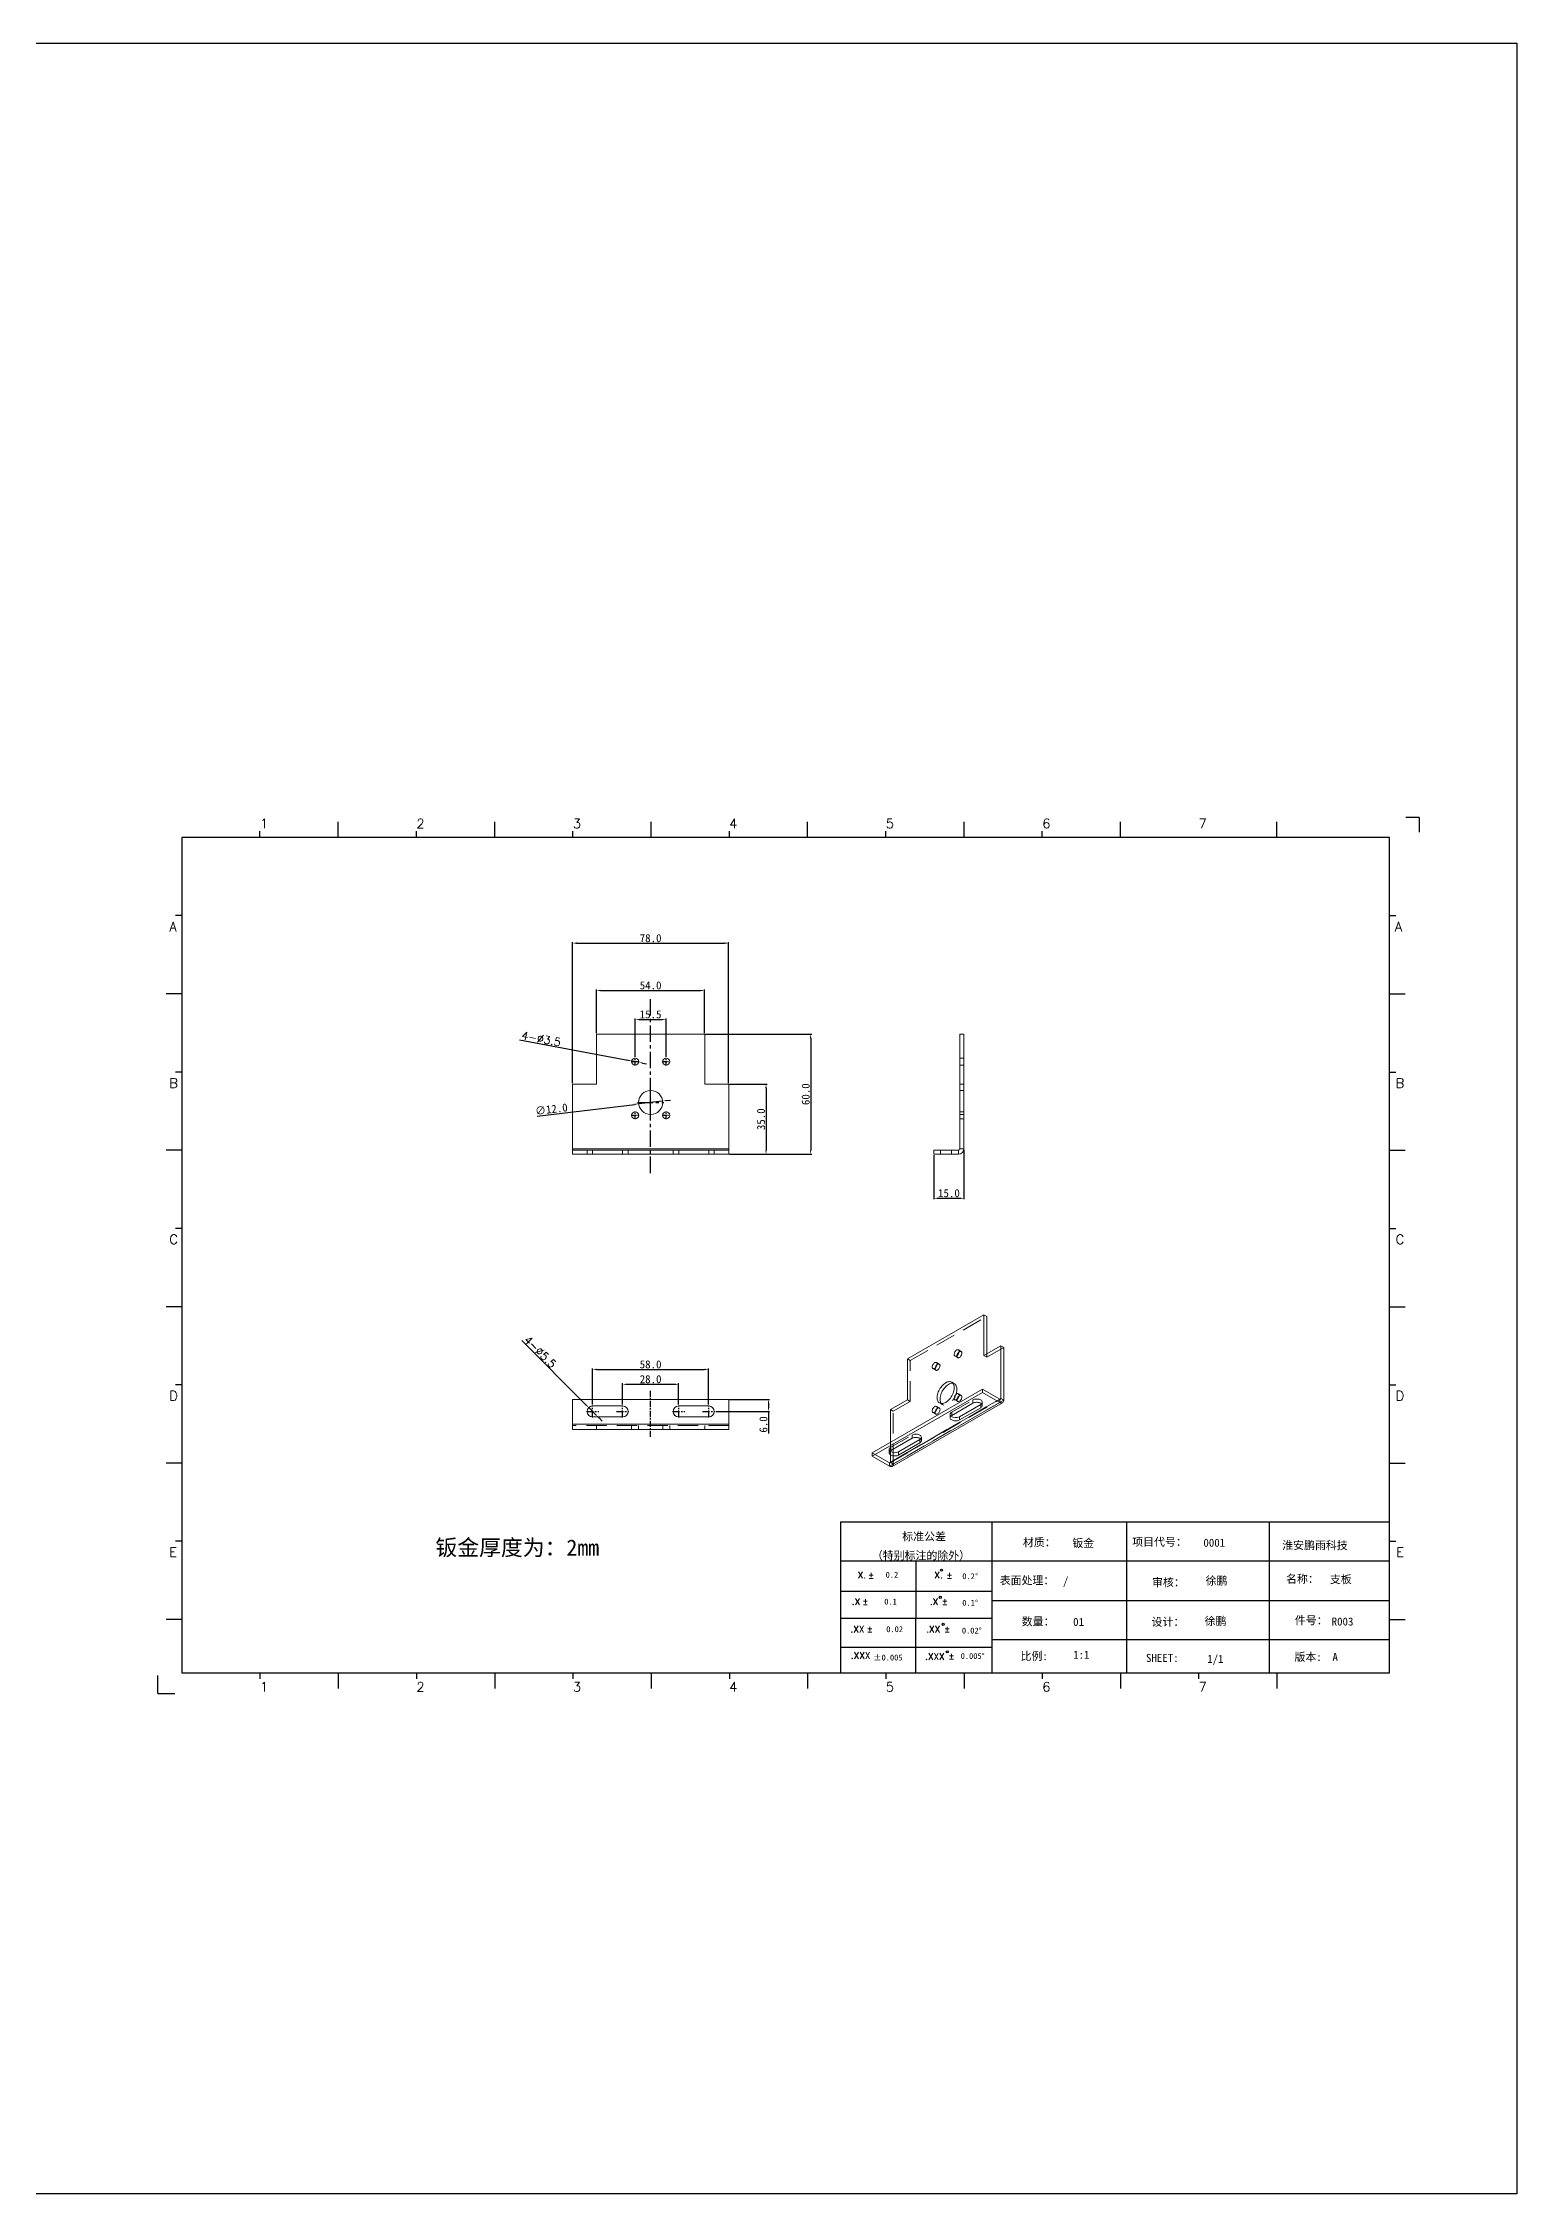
# Model space of a CAD drawing. Extents: x 83 to 30050, y -7164 to 695.
# Drawn here: x 3371 to 4107, y -381 to 695 of the extents above; entities that cross this region are included whole.
import ezdxf
from ezdxf.enums import TextEntityAlignment as Align

# ---------------------------------------------------------------- set-up
doc = ezdxf.new("R2010")
doc.units = 0
doc.header["$LTSCALE"] = 8
doc.header["$MEASUREMENT"] = 0
doc.header["$PDSIZE"] = 5
doc.linetypes.add('CENTER', pattern=[2, 1.25, -0.25, 0.25, -0.25])
doc.linetypes.add('HIDDEN', pattern=[1.905, 1.27, -0.635])
doc.layers.get('0').update_dxf_attribs({"linetype": 'CONTINUOUS'})
doc.layers.get('Defpoints').update_dxf_attribs({"linetype": 'CONTINUOUS'})
doc.layers.add('41', color=3, linetype='CONTINUOUS')
doc.layers.add('dim', color=82, linetype='CONTINUOUS', lineweight=9)
doc.styles.add('SIMPLEX', font='SIMPLEX')
doc.styles.get("Standard").update_dxf_attribs({"font": '', "height": 4})
doc.styles.get('Standard').set_extended_font_data('SimSun')
doc.dimstyles.new('ISO-25', dxfattribs={"dimtxt": 6, "dimasz": 2.5, "dimexe": 1.25, "dimexo": 0.625, "dimtad": 1, "dimdec": 1, "dimzin": 1, "dimdsep": 46, "dimtxsty": 'Standard', "dimcen": 2.5, "dimadec": 0, "dimazin": 0, "dimtm": 1e-09, "dimtfac": 1, "dimtdec": 1, "dimtmove": 0, "dimatfit": 3, "dimfxl": 1, "dimtolj": 1, "dimtzin": 0, "dimarcsym": 0})

# ---------------------------------------------------------------- blocks, each defined once
blk = doc.blocks.new('A$C0BB32EA6')
at = {"layer": '41'}
for p, q in [((51.1, 427.8), (51.1, 431)), ((90.2, 427.8), (90.2, 435.7)), ((129.3, 427.8), (129.3, 431)), ((129.3, 427.8), (129.3, 431)), ((129.3, 427.8), (129.3, 431)), ((168.4, 427.8), (168.4, 435.7)), ((168.4, 427.8), (168.4, 435.7)), ((168.4, 427.8), (168.4, 435.7)), ((207.5, 427.8), (207.5, 431)), ((207.5, 427.8), (207.5, 431)), ((246.6, 427.8), (246.6, 435.7)), ((246.6, 427.8), (246.6, 435.7)), ((285.7, 427.8), (285.7, 431)), ((324.8, 427.8), (324.8, 435.7)), ((363.9, 427.8), (363.9, 431)), ((403, 427.8), (403, 435.7)), ((442.1, 427.8), (442.1, 431)), ((481.1, 427.8), (481.1, 435.7)), ((559.3, 427.8), (559.3, 435.7)), ((615.6, 427.8), (12, 427.8)), ((12, 427.8), (12, 10.3)), ((615.6, 10.3), (615.6, 427.8)), ((12, 388.8), (8.9, 388.8)), ((615.6, 388.8), (618.8, 388.8)), ((12, 349.7), (4.2, 349.7)), ((615.6, 349.7), (623.5, 349.7)), ((12, 310.6), (8.9, 310.6)), ((615.6, 310.6), (618.8, 310.6)), ((12, 271.5), (4.2, 271.5)), ((615.6, 271.5), (623.5, 271.5)), ((12, 232.4), (8.9, 232.4)), ((615.6, 232.4), (618.8, 232.4)), ((12, 193.3), (4.2, 193.3)), ((615.6, 193.3), (623.5, 193.3)), ((12, 154.2), (8.9, 154.2)), ((615.6, 154.2), (618.8, 154.2)), ((12, 115.1), (4.2, 115.1)), ((615.6, 115.1), (623.5, 115.1)), ((12, 76), (8.9, 76)), ((341.3, 85.8), (615.6, 85.8)), ((341.3, 85.8), (341.3, 10.3)), ((416.9, 85.8), (416.9, 10.3)), ((484.2, 85.8), (484.2, 10.3)), ((555.4, 85.7), (555.4, 10.2)), ((615.6, 76), (618.8, 76)), ((615.6, 66.1), (341.3, 66.1)), ((378.9, 10), (379.1, 65.8)), ((341.3, 51.1), (416.9, 51.1)), ((615.6, 46.2), (416.9, 46.2)), ((12, 36.9), (4.2, 36.9)), ((341.3, 37.5), (401.1, 37.5)), ((341.3, 37.5), (416.9, 37.5)), ((615.6, 36.9), (623.5, 36.9)), ((341.3, 23), (401.9, 23)), ((341.3, 23), (401.9, 23)), ((341.3, 23), (401.9, 23)), ((341.3, 23), (401.9, 23)), ((341.3, 23), (401.9, 23)), ((341.3, 23), (416.9, 23)), ((615.6, 26.7), (416.9, 26.7)), ((12, 10.3), (615.6, 10.3)), ((51.1, 10.3), (51.1, 7.2)), ((90.2, 10.3), (90.2, 2.5)), ((129.3, 10.3), (129.3, 7.2)), ((168.4, 10.3), (168.4, 2.5)), ((207.5, 10.3), (207.5, 7.2)), ((246.6, 10.3), (246.6, 2.5)), ((285.7, 10.3), (285.7, 7.2)), ((324.8, 10.3), (324.8, 2.5)), ((326.3, 10.3), (401.9, 10.3)), ((363.9, 10.3), (363.9, 7.2)), ((403, 10.3), (403, 2.5)), ((442.1, 10.3), (442.1, 7.2)), ((481.1, 10.3), (481.1, 2.5)), ((520.2, 10.3), (520.2, 7.2)), ((559.3, 10.3), (559.3, 2.5))]:
    blk.add_line(p, q, dxfattribs=at)
at = {"layer": '41', "linetype": 'Continuous'}
for p, q in [((630.4, 437.9), (623.8, 437.9)), ((630.4, 437.9), (630.4, 430.6)), ((0, 0), (0, 9)), ((0, 0), (8.6, 0))]:
    blk.add_line(p, q, dxfattribs=at)
at = {"layer": '41'}
for centre in [(391.7, 61.6), (391.1, 48), (392.5, 34.5), (394.6, 20.8)]:
    blk.add_circle(centre, 0.516, dxfattribs=at)
at = {"layer": '41', "style": 'SIMPLEX'}
for s, height, p in [('1', 4.69, (51.1, 432.5)), ('2', 4.69, (129.3, 432.5)), ('3', 4.69, (207.5, 432.5)), ('4', 4.69, (285.7, 432.5)), ('5', 4.69, (363.9, 432.5)), ('6', 4.69, (442.1, 432.5)), ('7', 4.69, (520.2, 432.5)), ('A', 4.75, (5.8, 380.9)), ('A', 4.75, (618.3, 380.9)), ('B', 4.75, (5.8, 302.7)), ('B', 4.75, (618.7, 302.7)), ('C', 4.75, (5.8, 224.6)), ('C', 4.75, (618.7, 224.6)), ('D', 4.75, (5.8, 146.4)), ('D', 4.75, (618.7, 146.4)), ('E', 4.75, (5.8, 68.2)), ('E', 4.75, (618.9, 68.2)), ('X.', 3.28, (349.8, 57.5)), ('%%p', 3.28, (355, 57.4)), ('X.', 3.28, (388.2, 57.5)), ('%%p', 3.28, (394.1, 57.4)), ('.X', 3.28, (346.9, 44.2)), ('%%p', 3.28, (352.1, 44.3)), ('.X', 3.28, (385.9, 44.2)), ('%%p', 3.28, (391.8, 44.3)), ('.XX', 3.28, (346.2, 30.4)), ('%%p', 3.28, (354.4, 30.5)), ('.XX', 3.28, (384.1, 30.4)), ('%%p', 3.28, (393, 30.5)), ('.XXX', 3.28, (383.5, 16.8)), ('%%p', 3.28, (395.1, 17)), ('1', 4.69, (51.1, 0.9)), ('2', 4.69, (129.3, 0.9)), ('3', 4.69, (207.5, 0.9)), ('4', 4.69, (285.7, 0.9)), ('5', 4.69, (363.9, 0.9)), ('6', 4.69, (442.1, 0.9)), ('7', 4.69, (520.2, 0.9))]:
    blk.add_text(s, height=height, dxfattribs=at).set_placement(p)
at = {"layer": '41', "linetype": 'Continuous'}
for s, p in [('标准公差', (372.1, 76.4)), ('材质：', (432.4, 73.5)), ('项目代号：', (487, 73.7)), ('淮安鹏雨科技', (562, 72)), ('（特别标注的除外）', (356.9, 66.9)), ('表面处理：', (420.8, 54.5)), ('审核：', (496.9, 53.5)), ('名称：', (563.9, 55.2)), ('数量：', (431.8, 33.9)), ('设计：', (496.7, 33.7)), ('件号：', (568.3, 34.5)), ('比例:', (431.2, 16.6)), ('SHEET:', (493.9, 15.7)), ('1/1', (524.5, 15.2)), ('版本:', (568.1, 16.2))]:
    blk.add_text(s, height=4, dxfattribs=at).set_placement(p)
at = {"layer": '41'}
for s, p in [('0.2', (363.8, 57.8)), ('0.2%%D', (402.1, 57.1)), ('0.1', (363.1, 44.4)), ('0.1%%D', (402.1, 43.8)), ('0.02', (364.1, 30.6)), ('0.02%%D', (401.9, 29.9)), ('0.005%%D', (401.3, 17.2))]:
    blk.add_text(s, height=2.93, dxfattribs=at).set_placement(p)
at = {"layer": '41', "style": 'SIMPLEX'}
blk.add_text('.XXX', height=3.28, dxfattribs=at).set_placement((351.3, 18.9), align=Align.MIDDLE_CENTER)
at = {"layer": '41'}
blk.add_text('%%P0.005', height=2.93, dxfattribs=at).set_placement((364.9, 17.9), align=Align.MIDDLE_CENTER)
at = {"layer": '41', "linetype": 'Continuous'}
for tag, p in [('材质', (457.1, 73.1)), ('代号', (522.6, 73.3)), ('表面处理', (452.4, 54.1)), ('审核', (523.7, 54.3)), ('名称', (585.8, 55)), ('数量', (457.5, 33.7)), ('设计', (523.2, 34.1)), ('件号', (586.7, 33.9)), ('比例', (457.5, 17.3)), ('版本', (587.1, 16.2))]:
    blk.add_attdef(tag, p, '', height=4, dxfattribs=at)
blk = doc.blocks.new('*D106')
at = {"layer": 'Defpoints', "color": 0, "linetype": 'Continuous'}
for p in [(3701.3, 221), (3647.3, 199.1), (3701.3, 199.1)]:
    blk.add_point(p, dxfattribs=at)
at = {"layer": 'dim', "color": 0, "linetype": 'Continuous', "lineweight": -2}
for p, q in [((3647.3, 199.6), (3647.3, 221.5)), ((3649.3, 221), (3699.3, 221)), ((3701.3, 199.6), (3701.3, 221.5))]:
    blk.add_line(p, q, dxfattribs=at)
at = {"layer": 'dim', "color": 0, "linetype": 'Continuous'}
for points in [[(3649.3, 221.3), (3649.3, 220.6), (3647.3, 221)], [(3699.3, 221.3), (3699.3, 220.6), (3701.3, 221)]]:
    blk.add_solid(points, dxfattribs=at)
at = {"layer": 'dim', "color": 0, "linetype": 'Continuous', "insert": (3674.3, 223.5), "char_height": 4, "attachment_point": 5}
blk.add_mtext('\\A1;54.0', dxfattribs=at)
blk = doc.blocks.new('*D107')
at = {"layer": 'Defpoints', "color": 0, "linetype": 'Continuous'}
for p in [(3713.3, 244.6), (3635.3, 174.1), (3713.3, 174.1)]:
    blk.add_point(p, dxfattribs=at)
at = {"layer": 'dim', "color": 0, "linetype": 'Continuous', "lineweight": -2}
for p, q in [((3635.3, 174.6), (3635.3, 245.1)), ((3637.3, 244.6), (3711.3, 244.6)), ((3713.3, 174.6), (3713.3, 245.1))]:
    blk.add_line(p, q, dxfattribs=at)
at = {"layer": 'dim', "color": 0, "linetype": 'Continuous'}
for points in [[(3637.3, 245), (3637.3, 244.3), (3635.3, 244.6)], [(3711.3, 245), (3711.3, 244.3), (3713.3, 244.6)]]:
    blk.add_solid(points, dxfattribs=at)
at = {"layer": 'dim', "color": 0, "linetype": 'Continuous', "insert": (3674.3, 247.1), "char_height": 4, "attachment_point": 5}
blk.add_mtext('\\A1;78.0', dxfattribs=at)
blk = doc.blocks.new('*D108')
at = {"layer": 'Defpoints', "color": 0, "linetype": 'Continuous'}
for p in [(3682.1, 206.5), (3666.6, 187.3), (3682.1, 187.3)]:
    blk.add_point(p, dxfattribs=at)
at = {"layer": 'dim', "color": 0, "linetype": 'Continuous', "lineweight": -2}
for p, q in [((3666.6, 187.8), (3666.6, 207)), ((3668.6, 206.5), (3680.1, 206.5)), ((3682.1, 187.8), (3682.1, 207))]:
    blk.add_line(p, q, dxfattribs=at)
at = {"layer": 'dim', "color": 0, "linetype": 'Continuous'}
for points in [[(3668.6, 206.8), (3668.6, 206.2), (3666.6, 206.5)], [(3680.1, 206.8), (3680.1, 206.2), (3682.1, 206.5)]]:
    blk.add_solid(points, dxfattribs=at)
at = {"layer": 'dim', "color": 0, "linetype": 'Continuous', "insert": (3674.3, 209), "char_height": 4, "attachment_point": 5}
blk.add_mtext('\\A1;15.5', dxfattribs=at)
blk = doc.blocks.new('*D109')
at = {"layer": 'Defpoints', "color": 0, "linetype": 'Continuous'}
for p in [(3701.3, 199.1), (3713.3, 139.1), (3754.3, 139.1)]:
    blk.add_point(p, dxfattribs=at)
at = {"layer": 'dim', "color": 0, "linetype": 'Continuous', "lineweight": -2}
for p, q in [((3701.8, 199.1), (3754.8, 199.1)), ((3754.3, 197.1), (3754.3, 141.1)), ((3713.8, 139.1), (3754.8, 139.1))]:
    blk.add_line(p, q, dxfattribs=at)
at = {"layer": 'dim', "color": 0, "linetype": 'Continuous'}
for points in [[(3753.9, 197.1), (3754.6, 197.1), (3754.3, 199.1)], [(3753.9, 141.1), (3754.6, 141.1), (3754.3, 139.1)]]:
    blk.add_solid(points, dxfattribs=at)
at = {"layer": 'dim', "color": 0, "linetype": 'Continuous', "insert": (3751.8, 169.1), "char_height": 4, "attachment_point": 5, "rotation": 90}
blk.add_mtext('\\A1;60.0', dxfattribs=at)
blk = doc.blocks.new('*D110')
at = {"layer": 'Defpoints', "color": 0, "linetype": 'Continuous'}
for p in [(3713.3, 174.1), (3713.8, 139.1), (3732, 139.1)]:
    blk.add_point(p, dxfattribs=at)
at = {"layer": 'dim', "color": 0, "linetype": 'Continuous', "lineweight": -2}
for p, q in [((3713.8, 174.1), (3732.5, 174.1)), ((3732, 172.1), (3732, 141.1)), ((3714.3, 139.1), (3732.5, 139.1))]:
    blk.add_line(p, q, dxfattribs=at)
at = {"layer": 'dim', "color": 0, "linetype": 'Continuous'}
for points in [[(3731.6, 172.1), (3732.3, 172.1), (3732, 174.1)], [(3731.6, 141.1), (3732.3, 141.1), (3732, 139.1)]]:
    blk.add_solid(points, dxfattribs=at)
at = {"layer": 'dim', "color": 0, "linetype": 'Continuous', "insert": (3729.5, 156.6), "char_height": 4, "attachment_point": 5, "rotation": 90}
blk.add_mtext('\\A1;35.0', dxfattribs=at)
blk = doc.blocks.new('*D111')
at = {"layer": 'Defpoints', "color": 0, "linetype": 'Continuous'}
for p in [(3830.9, 141.8), (3815.9, 139.1), (3830.9, 117.1)]:
    blk.add_point(p, dxfattribs=at)
at = {"layer": 'dim', "color": 0, "linetype": 'Continuous', "lineweight": -2}
for p, q in [((3830.9, 141.3), (3830.9, 116.6)), ((3815.9, 138.6), (3815.9, 116.6)), ((3817.9, 117.1), (3828.9, 117.1))]:
    blk.add_line(p, q, dxfattribs=at)
at = {"layer": 'dim', "color": 0, "linetype": 'Continuous'}
for points in [[(3817.9, 117.4), (3817.9, 116.7), (3815.9, 117.1)], [(3828.9, 117.4), (3828.9, 116.7), (3830.9, 117.1)]]:
    blk.add_solid(points, dxfattribs=at)
at = {"layer": 'dim', "color": 0, "linetype": 'Continuous', "insert": (3823.4, 119.6), "char_height": 4, "attachment_point": 5}
blk.add_mtext('\\A1;15.0', dxfattribs=at)
blk = doc.blocks.new('*D112')
at = {"layer": 'Defpoints', "color": 0, "linetype": 'Continuous'}
for p in [(3664.9, 185.7), (3668.3, 185.1)]:
    blk.add_point(p, dxfattribs=at)
at = {"layer": 'dim', "color": 0, "linetype": 'Continuous', "lineweight": -2}
for p, q in [((3608.8, 196.3), (3662.9, 186.1)), ((3668.3, 185.1), (3664.9, 185.7)), ((3670.3, 184.7), (3672.2, 184.3))]:
    blk.add_line(p, q, dxfattribs=at)
at = {"layer": 'dim', "color": 0, "linetype": 'Continuous'}
for points in [[(3663, 186.4), (3662.8, 185.8), (3664.9, 185.7)], [(3670.3, 185), (3670.2, 184.4), (3668.3, 185.1)]]:
    blk.add_solid(points, dxfattribs=at)
at = {"layer": 'dim', "color": 0, "linetype": 'Continuous', "insert": (3619.6, 196.8), "char_height": 4, "attachment_point": 5, "rotation": 349.3353}
blk.add_mtext('\\A1;{\\Ftxt,bigfont|c134;4-∅3.5}', dxfattribs=at)
blk = doc.blocks.new('*D113')
at = {"layer": 'Defpoints', "color": 0, "linetype": 'Continuous'}
for p in [(3668.4, 164.3), (3680.3, 165.7)]:
    blk.add_point(p, dxfattribs=at)
at = {"layer": 'dim', "color": 0, "linetype": 'Continuous', "lineweight": -2}
for p, q in [((3617.6, 158.2), (3666.4, 164)), ((3680.3, 165.7), (3668.4, 164.3)), ((3682.3, 165.9), (3684.3, 166.1))]:
    blk.add_line(p, q, dxfattribs=at)
at = {"layer": 'dim', "color": 0, "linetype": 'Continuous'}
for points in [[(3666.3, 164.3), (3666.4, 163.7), (3668.4, 164.3)], [(3682.2, 166.2), (3682.3, 165.6), (3680.3, 165.7)]]:
    blk.add_solid(points, dxfattribs=at)
at = {"layer": 'dim', "color": 0, "linetype": 'Continuous', "insert": (3624.7, 161.6), "char_height": 4, "attachment_point": 5, "rotation": 6.7794}
blk.add_mtext('\\A1;∅12.0', dxfattribs=at)
blk = doc.blocks.new('*D114')
at = {"layer": 'Defpoints', "color": 0, "linetype": 'Continuous'}
for p in [(3688.3, 24.1), (3660.3, 13.5), (3688.3, 13.5)]:
    blk.add_point(p, dxfattribs=at)
at = {"layer": 'dim', "color": 0, "linetype": 'Continuous', "lineweight": -2}
for p, q in [((3660.3, 14), (3660.3, 24.6)), ((3662.3, 24.1), (3686.3, 24.1)), ((3688.3, 14), (3688.3, 24.6))]:
    blk.add_line(p, q, dxfattribs=at)
at = {"layer": 'dim', "color": 0, "linetype": 'Continuous'}
for points in [[(3662.3, 24.4), (3662.3, 23.7), (3660.3, 24.1)], [(3686.3, 24.4), (3686.3, 23.7), (3688.3, 24.1)]]:
    blk.add_solid(points, dxfattribs=at)
at = {"layer": 'dim', "color": 0, "linetype": 'Continuous', "insert": (3674.3, 26.6), "char_height": 4, "attachment_point": 5}
blk.add_mtext('\\A1;28.0', dxfattribs=at)
blk = doc.blocks.new('*D115')
at = {"layer": 'Defpoints', "color": 0, "linetype": 'Continuous'}
for p in [(3703.3, 31.5), (3645.3, 13.5), (3703.3, 13.5)]:
    blk.add_point(p, dxfattribs=at)
at = {"layer": 'dim', "color": 0, "linetype": 'Continuous', "lineweight": -2}
for p, q in [((3645.3, 14), (3645.3, 32)), ((3647.3, 31.5), (3701.3, 31.5)), ((3703.3, 14), (3703.3, 32))]:
    blk.add_line(p, q, dxfattribs=at)
at = {"layer": 'dim', "color": 0, "linetype": 'Continuous'}
for points in [[(3647.3, 31.9), (3647.3, 31.2), (3645.3, 31.5)], [(3701.3, 31.9), (3701.3, 31.2), (3703.3, 31.5)]]:
    blk.add_solid(points, dxfattribs=at)
at = {"layer": 'dim', "color": 0, "linetype": 'Continuous', "insert": (3674.3, 34), "char_height": 4, "attachment_point": 5}
blk.add_mtext('\\A1;58.0', dxfattribs=at)
blk = doc.blocks.new('*D116')
at = {"layer": 'Defpoints', "color": 0, "linetype": 'Continuous'}
for p in [(3713.3, 16.5), (3706.4, 10.5), (3733.2, 10.5)]:
    blk.add_point(p, dxfattribs=at)
at = {"layer": 'dim', "color": 0, "linetype": 'Continuous', "lineweight": -2}
for p, q in [((3713.8, 16.5), (3733.7, 16.5)), ((3733.2, 14.5), (3733.2, 12.5)), ((3706.9, 10.5), (3733.7, 10.5)), ((3733.2, 10.5), (3733.2, -0.5))]:
    blk.add_line(p, q, dxfattribs=at)
at = {"layer": 'dim', "color": 0, "linetype": 'Continuous'}
for points in [[(3732.9, 14.5), (3733.6, 14.5), (3733.2, 16.5)], [(3732.9, 12.5), (3733.6, 12.5), (3733.2, 10.5)]]:
    blk.add_solid(points, dxfattribs=at)
at = {"layer": 'dim', "color": 0, "linetype": 'Continuous', "insert": (3730.7, 4), "char_height": 4, "attachment_point": 5, "rotation": 90}
blk.add_mtext('\\A1;6.0', dxfattribs=at)
blk = doc.blocks.new('*D117')
at = {"layer": 'Defpoints', "color": 0, "linetype": 'Continuous'}
for p in [(3643.4, 12.4), (3647.3, 8.5)]:
    blk.add_point(p, dxfattribs=at)
at = {"layer": 'dim', "color": 0, "linetype": 'Continuous', "lineweight": -2}
for p, q in [((3609.9, 45.9), (3642, 13.8)), ((3647.3, 8.5), (3643.4, 12.4)), ((3648.7, 7.1), (3650.1, 5.7))]:
    blk.add_line(p, q, dxfattribs=at)
at = {"layer": 'dim', "color": 0, "linetype": 'Continuous'}
for points in [[(3642.2, 14.1), (3641.7, 13.6), (3643.4, 12.4)], [(3648.9, 7.4), (3648.4, 6.9), (3647.3, 8.5)]]:
    blk.add_solid(points, dxfattribs=at)
at = {"layer": 'dim', "color": 0, "linetype": 'Continuous', "insert": (3619.1, 40.3), "char_height": 4, "attachment_point": 5, "rotation": 314.971}
blk.add_mtext('\\A1;{\\Ftxt,bigfont|c134;4-∅5.5}', dxfattribs=at)

msp = doc.modelspace()

# ---------------------------------------------------------------- linework, layer by layer
at = {"color": 1, "linetype": 'CENTER', "ltscale": 0.81949}
msp.add_line((3674.327, 129.698), (3674.327, 216.709), dxfattribs=at)
at = {"color": 7, "linetype": 'Continuous', "lineweight": 15}
for p, q in [((3647.327, 174.093), (3647.327, 199.093)), ((3647.327, 199.093), (3701.327, 199.093)), ((3701.327, 199.093), (3701.327, 174.093)), ((3830.9, 199.093), (3828.9, 199.093)), ((3828.9, 199.093), (3828.9, 174.093)), ((3830.9, 199.093), (3830.9, 174.093)), ((3635.327, 141.83), (3635.327, 174.093)), ((3635.327, 174.093), (3647.327, 174.093)), ((3701.327, 174.093), (3713.327, 174.093)), ((3713.327, 141.83), (3713.327, 174.093)), ((3828.9, 141.83), (3828.9, 174.093)), ((3830.9, 174.093), (3828.9, 174.093)), ((3830.9, 141.83), (3830.9, 174.093)), ((3713.327, 141.83), (3635.327, 141.83)), ((3635.327, 141.83), (3635.327, 141.093)), ((3635.327, 141.093), (3713.327, 141.093)), ((3635.327, 139.093), (3635.327, 141.093)), ((3713.327, 141.093), (3713.327, 141.83)), ((3713.327, 139.093), (3713.327, 141.093)), ((3815.9, 139.093), (3815.9, 141.093)), ((3815.9, 141.093), (3828.164, 141.093)), ((3828.164, 141.093), (3828.164, 139.093)), ((3828.9, 141.83), (3830.9, 141.83)), ((3635.327, 139.093), (3713.327, 139.093)), ((3815.9, 139.093), (3828.164, 139.093)), ((3802.676, 36.77), (3840.86, 58.813)), ((3840.86, 58.813), (3840.86, 38.4)), ((3842.274, 57.997), (3840.86, 58.813)), ((3842.274, 57.997), (3842.274, 39.216)), ((3840.86, 38.4), (3849.345, 43.298)), ((3849.345, 16.954), (3849.345, 43.298)), ((3850.76, 42.482), (3849.345, 43.298)), ((3802.676, 16.357), (3802.676, 36.77)), ((3850.76, 16.138), (3850.76, 42.482)), ((3784.999, -10.181), (3840.153, 21.659)), ((3840.153, 20.026), (3840.153, 21.659)), ((3840.153, 21.659), (3848.825, 16.653)), ((3635.327, 16.477), (3713.327, 16.477)), ((3635.327, 4.214), (3635.327, 16.477)), ((3660.327, 13.227), (3645.327, 13.227)), ((3703.327, 13.227), (3688.327, 13.227)), ((3713.327, 16.477), (3713.327, 4.214)), ((3784.999, -11.814), (3840.153, 20.026)), ((3793.67, -16.82), (3848.825, 15.02)), ((3794.191, 11.458), (3802.676, 16.357)), ((3794.191, -4.874), (3794.191, 11.458)), ((3795.038, -16.955), (3850.193, 14.885)), ((3835.38, 14.617), (3824.773, 8.494)), ((3839.269, 14.005), (3828.662, 7.882)), ((3828.662, 6.249), (3839.269, 12.372)), ((3839.269, 12.372), (3839.269, 14.005)), ((3840.153, 20.026), (3848.825, 15.02)), ((3849.345, 16.954), (3848.824, 16.653)), ((3848.825, 16.653), (3848.825, 15.02)), ((3849.345, 16.954), (3850.76, 16.138)), ((3635.327, 4.214), (3713.327, 4.214)), ((3635.327, 1.477), (3635.327, 4.214)), ((3713.327, 1.477), (3635.327, 1.477)), ((3645.327, 7.727), (3660.327, 7.727)), ((3688.327, 7.727), (3703.327, 7.727)), ((3713.327, 4.214), (3713.327, 1.477)), ((3828.662, 6.249), (3828.662, 7.882)), ((3784.999, -11.814), (3784.999, -10.181)), ((3794.191, -9.558), (3794.191, -9.171)), ((3804.974, -2.935), (3794.368, -9.058)), ((3808.863, -3.547), (3798.257, -9.67)), ((3798.257, -11.304), (3808.863, -5.181)), ((3798.257, -11.304), (3798.257, -9.67)), ((3808.863, -5.181), (3808.863, -3.547)), ((3793.67, -16.82), (3784.999, -11.814))]:
    msp.add_line(p, q, dxfattribs=at)
at = {"color": 1, "linetype": 'CENTER', "ltscale": 0.22225}
for p, q in [((3664.652, 185.386), (3668.502, 185.386)), ((3666.577, 183.461), (3666.577, 187.311)), ((3680.152, 185.386), (3684.002, 185.386)), ((3682.077, 183.461), (3682.077, 187.311)), ((3664.652, 158.539), (3668.502, 158.539)), ((3666.577, 156.614), (3666.577, 160.464)), ((3680.152, 158.539), (3684.002, 158.539)), ((3682.077, 156.614), (3682.077, 160.464))]:
    msp.add_line(p, q, dxfattribs=at)
at = {"color": 7, "linetype": 'HIDDEN', "lineweight": 0}
for p, q in [((3830.9, 187.136), (3828.9, 187.136)), ((3828.9, 183.636), (3830.9, 183.636)), ((3830.9, 170.963), (3828.9, 170.963)), ((3830.9, 160.289), (3828.9, 160.289)), ((3828.9, 158.963), (3830.9, 158.963)), ((3828.9, 156.789), (3830.9, 156.789)), ((3642.577, 141.093), (3642.577, 139.093)), ((3645.327, 139.093), (3645.327, 141.093)), ((3660.327, 139.093), (3660.327, 141.093)), ((3663.077, 139.093), (3663.077, 141.093)), ((3685.577, 141.093), (3685.577, 139.093)), ((3688.327, 139.093), (3688.327, 141.093)), ((3703.327, 139.093), (3703.327, 141.093)), ((3706.077, 139.093), (3706.077, 141.093)), ((3819.15, 139.093), (3819.15, 141.093)), ((3824.65, 139.093), (3824.65, 141.093)), ((3804.091, 35.954), (3842.274, 57.997)), ((3802.676, 36.77), (3804.091, 35.954)), ((3804.091, 15.54), (3804.091, 35.954)), ((3818.577, 34.135), (3817.163, 34.951)), ((3826.373, 38.247), (3827.788, 37.431)), ((3829.537, 40.462), (3828.123, 41.278)), ((3842.274, 37.584), (3840.86, 38.4)), ((3842.274, 37.584), (3850.76, 42.482)), ((3842.274, 39.216), (3842.274, 37.584)), ((3815.413, 31.92), (3816.827, 31.104)), ((3826.182, 24.303), (3824.768, 25.12)), ((3793.67, -15.187), (3848.825, 16.653)), ((3794.038, -15.223), (3849.193, 16.617)), ((3848.824, 16.653), (3794.191, -14.886)), ((3795.605, 10.642), (3794.191, 11.458)), ((3850.76, 16.138), (3795.605, -15.702)), ((3795.605, 10.642), (3804.091, 15.54)), ((3804.091, 15.54), (3802.676, 16.357)), ((3818.577, 12.213), (3817.163, 13.03)), ((3818.768, 14.727), (3820.183, 13.911)), ((3824.773, 10.127), (3835.38, 16.25)), ((3826.373, 16.326), (3827.788, 15.509)), ((3829.537, 18.541), (3828.123, 19.357)), ((3835.38, 14.617), (3835.38, 16.25)), ((3840.075, 13.495), (3840.075, 15.128)), ((3713.327, 3.477), (3635.327, 3.477)), ((3647.327, 1.477), (3647.327, 3.477)), ((3664.827, 3.477), (3664.827, 1.477)), ((3668.327, 1.477), (3668.327, 3.477)), ((3680.327, 3.477), (3680.327, 1.477)), ((3683.827, 1.477), (3683.827, 3.477)), ((3701.327, 1.477), (3701.327, 3.477)), ((3795.605, -15.702), (3795.605, 10.642)), ((3815.413, 9.999), (3816.827, 9.182)), ((3823.968, 9.005), (3823.968, 7.372)), ((3824.773, 8.494), (3824.773, 10.127)), ((3793.67, -15.187), (3784.999, -10.181)), ((3793.562, -8.548), (3793.562, -10.181)), ((3794.191, -9.171), (3794.191, -4.874)), ((3794.191, -14.886), (3794.191, -9.558)), ((3794.368, -7.425), (3804.974, -1.302)), ((3794.368, -9.058), (3794.368, -7.425)), ((3804.974, -2.935), (3804.974, -1.302)), ((3809.669, -4.058), (3809.669, -2.425)), ((3793.67, -15.187), (3793.67, -16.82)), ((3794.191, -14.886), (3795.605, -15.702))]:
    msp.add_line(p, q, dxfattribs=at)
at = {"color": 1, "linetype": 'CENTER', "ltscale": 0.762}
for p, q in [((3667.727, 164.963), (3680.927, 164.963)), ((3674.327, 158.363), (3674.327, 171.563))]:
    msp.add_line(p, q, dxfattribs=at)
at = {"color": 1, "linetype": 'CENTER', "ltscale": 0.34925}
for p, q in [((3645.327, 7.452), (3645.327, 13.502)), ((3660.327, 7.452), (3660.327, 13.502)), ((3688.327, 7.452), (3688.327, 13.502)), ((3703.327, 7.452), (3703.327, 13.502)), ((3642.302, 10.477), (3648.352, 10.477)), ((3657.302, 10.477), (3663.352, 10.477)), ((3685.302, 10.477), (3691.352, 10.477)), ((3700.302, 10.477), (3706.352, 10.477))]:
    msp.add_line(p, q, dxfattribs=at)
at = {"color": 1, "linetype": 'CENTER', "ltscale": 0.31149}
msp.add_line((3674.327, -2.255), (3674.327, 21.367), dxfattribs=at)
at = {"color": 7, "linetype": 'Continuous', "lineweight": 15, "flags": 128}
for points in [[(3816.288, 32.007), (3816.554, 32.194), (3816.808, 32.439), (3817.037, 32.73), (3817.231, 33.055), (3817.381, 33.398), (3817.48, 33.742), (3817.524, 34.072), (3817.509, 34.372), (3817.438, 34.628), (3817.312, 34.829), (3817.139, 34.964), (3816.926, 35.028), (3816.683, 35.018), (3816.422, 34.934), (3816.154, 34.779), (3815.893, 34.562), (3815.65, 34.292), (3815.437, 33.982), (3815.264, 33.646), (3815.139, 33.301), (3815.067, 32.962), (3815.052, 32.645), (3815.096, 32.365), (3815.195, 32.135), (3815.345, 31.966), (3815.539, 31.866), (3815.769, 31.839), (3816.022, 31.887), (3816.288, 32.007)], [(3827.248, 38.334), (3827.514, 38.521), (3827.768, 38.766), (3827.997, 39.058), (3828.191, 39.382), (3828.342, 39.725), (3828.441, 40.069), (3828.484, 40.399), (3828.469, 40.699), (3828.398, 40.955), (3828.272, 41.156), (3828.099, 41.292), (3827.886, 41.356), (3827.643, 41.345), (3827.382, 41.261), (3827.114, 41.106), (3826.853, 40.889), (3826.61, 40.619), (3826.397, 40.309), (3826.224, 39.974), (3826.099, 39.628), (3826.027, 39.289), (3826.013, 38.972), (3826.056, 38.692), (3826.155, 38.462), (3826.305, 38.293), (3826.499, 38.193), (3826.729, 38.166), (3826.982, 38.214), (3827.248, 38.334)], [(3821.768, 15.024), (3822.261, 15.342), (3822.747, 15.721), (3823.219, 16.157), (3823.672, 16.644), (3824.1, 17.176), (3824.495, 17.745), (3824.854, 18.343), (3825.171, 18.962), (3825.442, 19.595), (3825.664, 20.232), (3825.833, 20.865), (3825.946, 21.485), (3826.004, 22.084), (3826.004, 22.653), (3825.946, 23.186), (3825.833, 23.675), (3825.664, 24.113), (3825.442, 24.494), (3825.171, 24.814), (3824.854, 25.067), (3824.495, 25.251), (3824.1, 25.363), (3823.672, 25.401), (3823.219, 25.365), (3822.747, 25.255), (3822.261, 25.074), (3821.768, 24.823), (3821.276, 24.505), (3820.79, 24.126), (3820.317, 23.689), (3819.864, 23.202), (3819.437, 22.671), (3819.041, 22.102), (3818.682, 21.504), (3818.365, 20.884), (3818.094, 20.252), (3817.873, 19.615), (3817.704, 18.982), (3817.59, 18.362), (3817.533, 17.763), (3817.533, 17.193), (3817.59, 16.661), (3817.704, 16.172), (3817.873, 15.734), (3818.094, 15.353), (3818.365, 15.033), (3818.682, 14.78), (3819.041, 14.596), (3819.437, 14.484), (3819.864, 14.446), (3820.317, 14.482), (3820.79, 14.591), (3821.276, 14.773), (3821.768, 15.024)], [(3819.56, 14.465), (3819.508, 14.536), (3819.287, 14.918), (3819.118, 15.356), (3819.004, 15.844), (3818.947, 16.377), (3818.947, 16.947), (3819.004, 17.546), (3819.118, 18.166), (3819.287, 18.799), (3819.508, 19.436), (3819.779, 20.068), (3820.096, 20.688), (3820.455, 21.286), (3820.851, 21.854), (3821.278, 22.386), (3821.731, 22.873), (3822.204, 23.309), (3822.69, 23.689), (3823.182, 24.006)], [(3816.288, 10.085), (3816.554, 10.272), (3816.808, 10.517), (3817.037, 10.809), (3817.231, 11.134), (3817.381, 11.476), (3817.48, 11.82), (3817.524, 12.15), (3817.509, 12.45), (3817.438, 12.707), (3817.312, 12.907), (3817.139, 13.043), (3816.926, 13.107), (3816.683, 13.096), (3816.422, 13.012), (3816.154, 12.858), (3815.893, 12.64), (3815.65, 12.37), (3815.437, 12.06), (3815.264, 11.725), (3815.139, 11.38), (3815.067, 11.04), (3815.052, 10.724), (3815.096, 10.444), (3815.195, 10.214), (3815.345, 10.045), (3815.539, 9.944), (3815.769, 9.917), (3816.022, 9.965), (3816.288, 10.085)], [(3827.248, 16.412), (3827.514, 16.599), (3827.768, 16.844), (3827.997, 17.136), (3828.191, 17.461), (3828.342, 17.803), (3828.441, 18.147), (3828.484, 18.477), (3828.469, 18.778), (3828.398, 19.034), (3828.272, 19.235), (3828.099, 19.37), (3827.886, 19.434), (3827.643, 19.424), (3827.382, 19.339), (3827.114, 19.185), (3826.853, 18.967), (3826.61, 18.698), (3826.397, 18.388), (3826.224, 18.052), (3826.099, 17.707), (3826.027, 17.368), (3826.013, 17.051), (3826.056, 16.771), (3826.155, 16.541), (3826.305, 16.372), (3826.499, 16.272), (3826.729, 16.245), (3826.982, 16.292), (3827.248, 16.412)], [(3839.269, 12.372), (3839.577, 12.584), (3839.817, 12.824), (3839.981, 13.084), (3840.064, 13.356), (3840.064, 13.633), (3839.981, 13.906), (3839.817, 14.166), (3839.577, 14.405), (3839.269, 14.617), (3838.902, 14.795), (3838.487, 14.934), (3838.036, 15.028), (3837.564, 15.076), (3837.085, 15.076), (3836.613, 15.028), (3836.162, 14.934), (3835.747, 14.795), (3835.38, 14.617)], [(3839.683, 14.311), (3839.577, 14.217), (3839.269, 14.005)], [(3824.773, 8.494), (3824.465, 8.282), (3824.226, 8.043), (3824.062, 7.783), (3823.978, 7.51), (3823.978, 7.233), (3824.062, 6.961), (3824.226, 6.701), (3824.465, 6.461), (3824.773, 6.249), (3825.141, 6.071), (3825.556, 5.933), (3826.006, 5.838), (3826.478, 5.79), (3826.958, 5.79), (3827.43, 5.838), (3827.88, 5.933), (3828.295, 6.071), (3828.662, 6.249)], [(3794.368, -9.058), (3794.06, -9.27), (3793.82, -9.51), (3793.656, -9.77), (3793.573, -10.043), (3793.573, -10.319), (3793.656, -10.592), (3793.82, -10.852), (3794.06, -11.092), (3794.368, -11.304), (3794.735, -11.481), (3795.15, -11.62), (3795.601, -11.714), (3796.073, -11.763), (3796.552, -11.763), (3797.024, -11.714), (3797.475, -11.62), (3797.89, -11.481), (3798.257, -11.304)], [(3808.863, -5.181), (3809.172, -4.969), (3809.411, -4.729), (3809.575, -4.469), (3809.658, -4.196), (3809.658, -3.92), (3809.575, -3.647), (3809.411, -3.387), (3809.172, -3.147), (3808.863, -2.935), (3808.496, -2.758), (3808.081, -2.619), (3807.631, -2.525), (3807.159, -2.476), (3806.679, -2.476), (3806.207, -2.525), (3805.757, -2.619), (3805.342, -2.758), (3804.974, -2.935)], [(3809.277, -3.241), (3809.172, -3.335), (3808.863, -3.547)]]:
    msp.add_lwpolyline(points, dxfattribs=at)
at = {"color": 7, "linetype": 'HIDDEN', "lineweight": 0, "flags": 128}
for points in [[(3817.511, 33.92), (3817.702, 34.048), (3817.968, 34.168), (3818.222, 34.216), (3818.451, 34.189), (3818.645, 34.089), (3818.796, 33.92), (3818.895, 33.69), (3818.938, 33.41), (3818.923, 33.093), (3818.852, 32.754), (3818.727, 32.409), (3818.553, 32.073), (3818.34, 31.763), (3818.097, 31.493), (3817.836, 31.276), (3817.569, 31.122), (3817.307, 31.037), (3817.064, 31.027), (3816.851, 31.091), (3816.678, 31.226), (3816.553, 31.427), (3816.481, 31.683), (3816.467, 31.983), (3816.48, 32.135)], [(3828.662, 37.518), (3828.396, 37.397), (3828.143, 37.35), (3827.914, 37.377), (3827.719, 37.477), (3827.569, 37.646), (3827.47, 37.876), (3827.427, 38.156), (3827.44, 38.462)], [(3828.471, 40.248), (3828.529, 40.29), (3828.796, 40.444), (3829.058, 40.529), (3829.3, 40.539), (3829.513, 40.475), (3829.687, 40.34), (3829.812, 40.139), (3829.884, 39.883), (3829.898, 39.582), (3829.855, 39.253), (3829.756, 38.908), (3829.606, 38.566), (3829.411, 38.241), (3829.182, 37.95), (3828.928, 37.705), (3828.662, 37.518), (3828.662, 37.518)], [(3825.391, 24.565), (3825.514, 24.546), (3825.91, 24.434), (3826.268, 24.251), (3826.586, 23.997), (3826.857, 23.678), (3827.078, 23.296), (3827.247, 22.858), (3827.361, 22.37), (3827.418, 21.837), (3827.418, 21.267), (3827.361, 20.668), (3827.247, 20.048), (3827.078, 19.415), (3826.857, 18.778), (3826.586, 18.146), (3826.268, 17.526), (3825.91, 16.928), (3825.514, 16.36), (3825.087, 15.828), (3824.633, 15.341), (3824.161, 14.905), (3823.675, 14.525), (3823.182, 14.208), (3822.69, 13.957), (3822.204, 13.775), (3821.731, 13.666), (3821.278, 13.63), (3820.851, 13.668), (3820.455, 13.78), (3820.096, 13.963), (3819.779, 14.217), (3819.56, 14.465)], [(3817.511, 11.999), (3817.702, 12.127), (3817.968, 12.247), (3818.222, 12.295), (3818.451, 12.268), (3818.645, 12.167), (3818.796, 11.998), (3818.895, 11.768), (3818.938, 11.489), (3818.923, 11.172), (3818.852, 10.833), (3818.727, 10.487), (3818.553, 10.152), (3818.34, 9.842), (3818.097, 9.572), (3817.836, 9.355), (3817.569, 9.2), (3817.307, 9.116), (3817.064, 9.105), (3816.851, 9.169), (3816.678, 9.305), (3816.553, 9.505), (3816.481, 9.762), (3816.467, 10.062), (3816.48, 10.213)], [(3828.662, 15.596), (3828.396, 15.476), (3828.143, 15.428), (3827.914, 15.455), (3827.719, 15.555), (3827.569, 15.725), (3827.47, 15.954), (3827.427, 16.234), (3827.44, 16.54)], [(3828.471, 18.326), (3828.529, 18.368), (3828.796, 18.523), (3829.058, 18.607), (3829.3, 18.618), (3829.513, 18.554), (3829.687, 18.418), (3829.812, 18.218), (3829.884, 17.961), (3829.898, 17.661), (3829.855, 17.331), (3829.756, 16.987), (3829.606, 16.644), (3829.411, 16.32), (3829.182, 16.028), (3828.928, 15.783), (3828.662, 15.596), (3828.662, 15.596)], [(3835.38, 16.25), (3835.747, 16.428), (3836.162, 16.567), (3836.613, 16.661), (3837.085, 16.709), (3837.564, 16.709), (3838.036, 16.661), (3838.487, 16.567), (3838.902, 16.428), (3839.269, 16.25), (3839.577, 16.038), (3839.817, 15.799), (3839.981, 15.539), (3840.064, 15.266), (3840.064, 14.99), (3839.981, 14.717), (3839.817, 14.457), (3839.683, 14.311)], [(3824.36, 8.188), (3824.226, 8.334), (3824.062, 8.594), (3823.978, 8.866), (3823.978, 9.143), (3824.062, 9.416), (3824.226, 9.676), (3824.465, 9.915), (3824.773, 10.127)], [(3793.954, -9.364), (3793.82, -9.219), (3793.656, -8.959), (3793.573, -8.686), (3793.573, -8.41), (3793.656, -8.137), (3793.82, -7.877), (3794.06, -7.637), (3794.368, -7.425)], [(3804.974, -1.302), (3805.342, -1.124), (3805.757, -0.986), (3806.207, -0.891), (3806.679, -0.843), (3807.159, -0.843), (3807.631, -0.891), (3808.081, -0.986), (3808.496, -1.124), (3808.863, -1.302), (3809.172, -1.514), (3809.411, -1.754), (3809.575, -2.014), (3809.658, -2.287), (3809.658, -2.563), (3809.575, -2.836), (3809.411, -3.096), (3809.277, -3.241)]]:
    msp.add_lwpolyline(points, dxfattribs=at)
at = {"color": 7, "linetype": 'Continuous', "lineweight": 15}
for centre, radius in [((3666.577, 185.386), 1.75), ((3682.077, 185.386), 1.75), ((3674.327, 164.963), 6), ((3666.577, 158.539), 1.75), ((3682.077, 158.539), 1.75)]:
    msp.add_circle(centre, radius, dxfattribs=at)
for centre, radius, start, end in [((3828.164, 141.83), 2.737, 270, 0), ((3828.164, 141.83), 0.737, 270, 0), ((3819.223, 31.742), 2.771, 128.161329, 171.844047), ((3830.19, 38.065), 2.779, 128.225299, 171.780078), ((3825.11, 21.032), 3.544, 85.460013, 122.946118), ((3645.327, 10.477), 2.75, 90, 270), ((3660.327, 10.477), 2.75, 270, 90), ((3688.327, 10.477), 2.75, 90, 270), ((3703.327, 10.477), 2.75, 270, 90), ((3819.223, 9.82), 2.771, 128.161329, 171.844047), ((3830.19, 16.143), 2.779, 128.225299, 171.780078), ((3849.028, 16.902), 0.322, 230.796715, 9.214037), ((3849.574, 15.956), 1.199, 231.32581, 8.684942), ((3826.744, 11.305), 3.924, 232.590028, 299.273972), ((3796.338, -6.247), 3.924, 232.590028, 299.273972), ((3794.472, -15.703), 1.375, 234.341062, 294.34848)]:
    msp.add_arc(centre, radius, start, end, dxfattribs=at)
at = {"color": 7, "linetype": 'HIDDEN', "lineweight": 0}
for centre, radius, start, end in [((3793.874, -14.937), 0.322, 230.796715, 9.214037), ((3794.274, -15.855), 1.34, 304.778924, 6.533256)]:
    msp.add_arc(centre, radius, start, end, dxfattribs=at)
at = {"layer": '41', "color": 1, "linetype": 'Continuous'}
msp.add_lwpolyline([(1613.542, 694.628), (4107.286, 694.628), (4107.286, -380.72), (1613.542, -380.72)], close=True, dxfattribs=at)

# ---------------------------------------------------------------- block references
at = {"layer": '41', "linetype": 'Continuous'}
msp.add_blockref('A$C0BB32EA6', (3427.972, -130.428), dxfattribs=at).add_auto_attribs({'版本': 'A', '件号': 'R003', '名称': '支板', '设计': '徐鹏', '审核': '徐鹏', '代号': '0001', '比例': '1:1', '数量': '01', '表面处理': '/', '材质': '钣金'})

# ---------------------------------------------------------------- texts
at = {"layer": '41', "linetype": 'Continuous', "insert": (3566.768, -53.535), "char_height": 8, "width": 96.38984, "attachment_point": 1}
msp.add_mtext('钣金厚度为：2mm', dxfattribs=at)

# ---------------------------------------------------------------- dimensions: what is measured, and where the dimension line sits
at = {"layer": 'dim', "linetype": 'Continuous'}
for base, p1, p2, picture, middle in [((3713.327, 244.644), (3635.327, 174.093), (3713.327, 174.093), '*D107', (3674.327, 247.144)), ((3701.327, 220.977), (3647.327, 199.093), (3701.327, 199.093), '*D106', (3674.327, 223.477)), ((3682.077, 206.496), (3666.577, 187.311), (3682.077, 187.311), '*D108', (3674.327, 208.996)), ((3830.9, 117.066), (3815.9, 139.093), (3830.9, 141.83), '*D111', (3823.4, 119.566)), ((3703.327, 31.532), (3645.327, 13.502), (3703.327, 13.502), '*D115', (3674.327, 34.032)), ((3688.327, 24.053), (3660.327, 13.502), (3688.327, 13.502), '*D114', (3674.327, 26.552))]:
    dim = msp.add_linear_dim(base=base, p1=p1, p2=p2, dimstyle='ISO-25', override={"dimtxt": 2.5, "dimasz": 2, "dimexe": 0.49975, "dimexo": 0.49975, "dimgap": 0.49975}, dxfattribs=at)
    dim.commit()
    dim.dimension.update_dxf_attribs({"geometry": picture, "text_midpoint": middle})
for p1, p2, picture, middle in [((3668.296, 185.062), (3664.857, 185.71), '*D112', (3619.163, 194.315)), ((3647.27, 8.532), (3643.383, 12.423), '*D117', (3617.318, 38.514))]:
    dim = msp.add_diameter_dim_2p(p1=p1, p2=p2, text='{\\Ftxt,bigfont|c134;4-<>}', dimstyle='ISO-25', override={"dimtxt": 2.5, "dimasz": 2, "dimexe": 0.49975, "dimexo": 0.49975, "dimgap": 0.49975}, dxfattribs=at)
    dim.commit()
    dim.dimension.update_dxf_attribs({"geometry": picture, "text_midpoint": middle, "dimtype": 163})
for base, p1, p2, picture, middle in [((3754.275, 139.093), (3701.327, 199.093), (3713.327, 139.093), '*D109', (3751.775, 169.093)), ((3731.961, 139.093), (3713.327, 174.093), (3713.826, 139.093), '*D110', (3729.462, 156.593)), ((3733.228, 10.477), (3713.327, 16.477), (3706.352, 10.477), '*D116', (3730.728, 3.988))]:
    dim = msp.add_linear_dim(base=base, p1=p1, p2=p2, angle=90, dimstyle='ISO-25', override={"dimtxt": 2.5, "dimasz": 2, "dimexe": 0.49975, "dimexo": 0.49975, "dimgap": 0.49975}, dxfattribs=at)
    dim.commit()
    dim.dimension.update_dxf_attribs({"geometry": picture, "text_midpoint": middle})
dim = msp.add_diameter_dim_2p(p1=(3680.285, 165.671), p2=(3668.369, 164.255), dimstyle='ISO-25', override={"dimtxt": 2.5, "dimasz": 2, "dimexe": 0.49975, "dimexo": 0.49975, "dimgap": 0.49975}, dxfattribs=at)
dim.commit()
dim.dimension.update_dxf_attribs({"geometry": '*D113', "text_midpoint": (3624.979, 159.097), "dimtype": 163})

doc.saveas('drawing.dxf')
